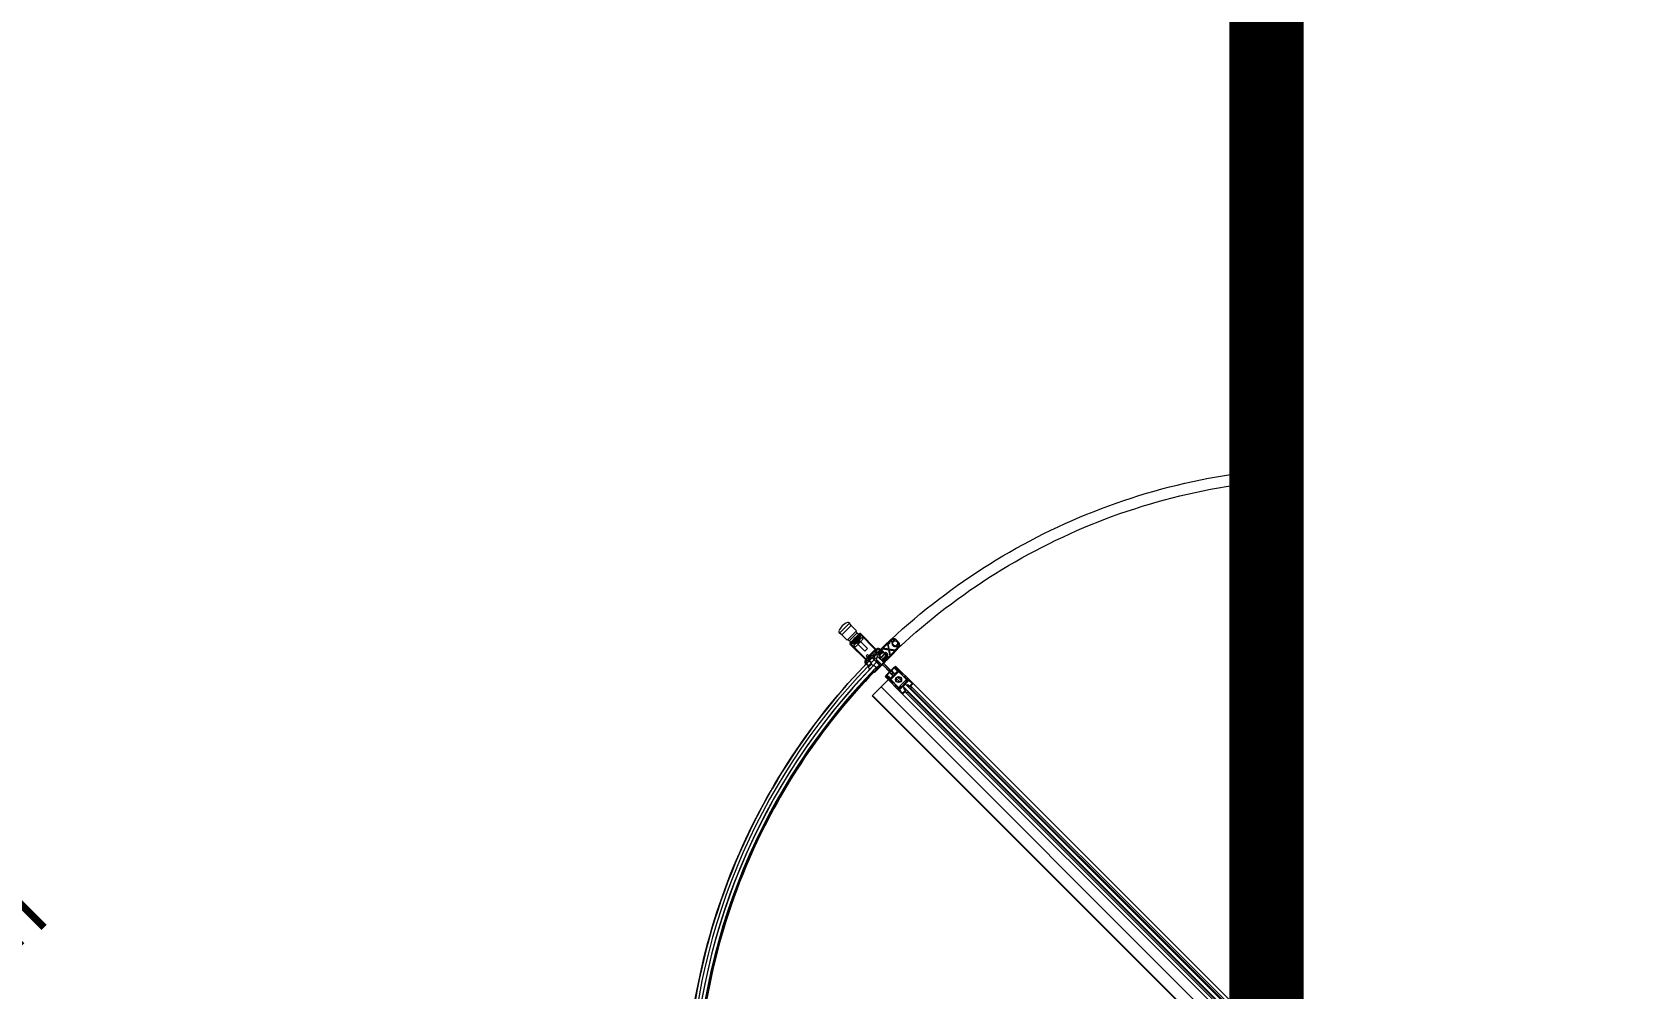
# Model space of a CAD drawing. Header units: millimetres. Extents: x 4459 to 18299, y -2909 to 3305.
# Drawn here: x 16619 to 17049.4, y 2435.4 to 2692.2 of the extents above; entities that cross this region are included whole.
import ezdxf
from ezdxf.xclip import XClip

# ---------------------------------------------------------------- set-up
doc = ezdxf.new("R2010")
doc.units = ezdxf.units.MM
doc.header["$LTSCALE"] = 5
doc.header["$XCLIPFRAME"] = 0
doc.layers.add('141125_RT1$0$LP-AREA_POLYLINE', color=7, linetype='Continuous', lineweight=5)
doc.layers.add('141125_RT1$0$xref_4_vitrin_kaplama$0$LP-WINDOW', color=6, linetype='Continuous', lineweight=0)
doc.layers.add('LP-UNIT_LINE', color=170, linetype='Continuous')
doc.styles.add('TEXT-500', font='arial.ttf', dxfattribs={"height": 1.25})

# ---------------------------------------------------------------- blocks, each defined once
blk = doc.blocks.new('141125_RT1$0$doner kapı')
at = {"layer": '141125_RT1$0$xref_4_vitrin_kaplama$0$LP-WINDOW'}
for p, q in [((1443277.6, 221228.4), (1443304.5, 221255.3)), ((1443284.4, 221223.8), (1443309.1, 221248.6)), ((1443304.4, 221255.4), (1443304.5, 221255.3)), ((1443309.1, 221248.6), (1443304.5, 221255.3)), ((1443309.1, 221248.6), (1443323.2, 221234.4)), ((1443277.6, 221228.5), (1443277.6, 221228.4)), ((1443284.4, 221223.8), (1443277.6, 221228.4)), ((1443284.4, 221223.8), (1443298.5, 221209.7)), ((1443298.5, 221209.7), (1443323.2, 221234.4)), ((1443300.1, 221211.3), (1443303.6, 221207.8)), ((1443303.6, 221207.8), (1443325.2, 221229.3)), ((1443304, 221208.1), (1443308.2, 221203.9)), ((1443305.2, 221200.9), (1443307.3, 221203)), ((1443305.2, 221200.9), (1443306.6, 221199.4)), ((1443334.2, 221227), (1443305.9, 221198.7)), ((1443307.9, 221204.2), (1443305.9, 221202.3)), ((1443306.3, 221201.9), (1443305.9, 221202.3)), ((1443330, 221225.6), (1443307.3, 221203)), ((1443308.8, 221198.7), (1443334.2, 221224.2)), ((1443311, 221201), (1443312.5, 221199.6)), ((1443312.5, 221199.6), (1443321.8, 221209)), ((1443313.3, 221200.5), (1443315.5, 221198.4)), ((1443315.5, 221198.4), (1443334.6, 221217.5)), ((1443316.5, 221195.2), (1443323.6, 221202.3)), ((1443316.7, 221212.6), (1443320.3, 221216.3)), ((1443316.7, 221212.6), (1443316.8, 221212.5)), ((1443317, 221213.5), (1443317, 221213.5)), ((1443317.2, 221200.1), (1443319.4, 221198)), ((1443317.9, 221214.7), (1443318.1, 221214.5)), ((1443318.5, 221215), (1443318, 221214.4)), ((1443318.3, 221215.1), (1443318.4, 221214.9)), ((1443319.5, 221215.9), (1443319.5, 221215.9)), ((1443320.3, 221216.3), (1443320.5, 221216.1)), ((1443320.4, 221210.4), (1443322.9, 221207.9)), ((1443321.7, 221232.9), (1443325.2, 221229.3)), ((1443322.5, 221212.5), (1443325, 221210.1)), ((1443322.9, 221207.9), (1443325, 221210.1)), ((1443323.4, 221208), (1443322.9, 221207.9)), ((1443324.9, 221209.5), (1443323.4, 221208)), ((1443324.3, 221203), (1443323.6, 221202.3)), ((1443323.6, 221202.3), (1443325.7, 221200.1)), ((1443324, 221211.1), (1443333.3, 221220.5)), ((1443324.3, 221203), (1443330, 221208.6)), ((1443324.8, 221229), (1443329.1, 221224.7)), ((1443324.9, 221209.5), (1443325, 221210.1)), ((1443326.4, 221200.9), (1443325.7, 221200.1)), ((1443326.4, 221200.9), (1443332.1, 221206.5)), ((1443328.9, 221199.8), (1443327.1, 221201.6)), ((1443328.7, 221225.1), (1443330.7, 221227)), ((1443328.9, 221199.8), (1443333.1, 221204)), ((1443330, 221225.6), (1443332.1, 221227.7)), ((1443330.7, 221209.3), (1443330, 221208.6)), ((1443331, 221226.7), (1443330.7, 221227)), ((1443330.7, 221209.3), (1443337.7, 221216.4)), ((1443330.7, 221209.3), (1443332.8, 221207.2)), ((1443331.4, 221205.8), (1443333.1, 221204)), ((1443331.9, 221221.9), (1443333.3, 221220.5)), ((1443332.1, 221227.7), (1443333.5, 221226.3)), ((1443332.8, 221207.2), (1443332.1, 221206.5)), ((1443332.4, 221219.6), (1443334.6, 221217.5)), ((1443332.8, 221215.7), (1443334.9, 221213.6)), ((1443333.1, 221204), (1443341.6, 221212.5)), ((1443376.6, 221184.6), (1443334.2, 221227)), ((1443334.2, 221224.2), (1443373.8, 221184.6)), ((1443334.6, 221205.5), (1443352.9, 221187.1)), ((1443337.7, 221216.4), (1443341.6, 221212.5)), ((1443415.8, 221210.7), (1443398.9, 221195.3)), ((1443408.5, 221201.4), (1443413.5, 221205.9)), ((1443411.4, 221185.1), (1443408.5, 221201.4)), ((1443413.5, 221205.9), (1443419.4, 221204.3)), ((1443415.2, 221207.5), (1443417.1, 221209.2)), ((1443420.4, 221206.1), (1443415.2, 221207.5)), ((1443436.7, 221203.3), (1443429.6, 221210.4)), ((1443305.9, 221198.7), (1443348.3, 221156.3)), ((1443348.3, 221159.1), (1443308.8, 221198.7)), ((1443316.5, 221195.2), (1443320.4, 221191.3)), ((1443320.4, 221191.3), (1443328.9, 221199.8)), ((1443327.5, 221198.4), (1443345.9, 221180)), ((1443345.9, 221180), (1443352.9, 221187.1)), ((1443378.2, 221185.9), (1443347.1, 221154.8)), ((1443348.3, 221156.3), (1443376.6, 221184.6)), ((1443373.8, 221184.6), (1443348.3, 221159.1)), ((1443348.5, 221153.3), (1443352.7, 221157.6)), ((1443349.8, 221166.9), (1443353.3, 221170.5)), ((1443349.8, 221167.6), (1443352.6, 221170.5)), ((1443349.8, 221167.6), (1443349.8, 221166.9)), ((1443349.8, 221166.9), (1443352.9, 221163.7)), ((1443352.6, 221170.5), (1443353.3, 221170.5)), ((1443352.7, 221157.6), (1443355.2, 221155.1)), ((1443353.3, 221170.5), (1443356.5, 221167.3)), ((1443354.4, 221162.3), (1443354.5, 221162.2)), ((1443354.9, 221158.3), (1443363.5, 221167)), ((1443358, 221155.1), (1443354.9, 221158.3)), ((1443355.9, 221157.7), (1443355, 221158.5)), ((1443357.9, 221165.9), (1443358, 221165.7)), ((1443358.9, 221157.9), (1443358.9, 221157.9)), ((1443360.3, 221159.3), (1443360.6, 221159.1)), ((1443361.1, 221159.7), (1443360.9, 221159.9)), ((1443362.5, 221164.3), (1443361.7, 221165.2)), ((1443362.3, 221161.4), (1443362.3, 221161.4)), ((1443370.9, 221156.5), (1443365.5, 221161.8)), ((1443366.3, 221167), (1443368.7, 221164.6)), ((1443367.2, 221170.7), (1443369.3, 221172.8)), ((1443371.8, 221166.1), (1443367.2, 221170.7)), ((1443368.7, 221164.6), (1443370.9, 221156.4)), ((1443369.3, 221172.8), (1443373.9, 221168.2)), ((1443373.1, 221161.3), (1443371.8, 221166.1)), ((1443373.1, 221176.5), (1443374.7, 221178.1)), ((1443375.4, 221171.3), (1443373.1, 221173.7)), ((1443375, 221159.3), (1443373.1, 221161.3)), ((1443373.9, 221168.2), (1443378.8, 221166.9)), ((1443374.7, 221178.1), (1443377.8, 221174.9)), ((1443380.7, 221165), (1443375, 221159.3)), ((1443375.4, 221180.2), (1443379.6, 221184.5)), ((1443377.8, 221177.7), (1443375.4, 221180.2)), ((1443383.6, 221169.1), (1443375.4, 221171.3)), ((1443375.5, 221155.3), (1443377.4, 221157.1)), ((1443377.4, 221157.1), (1443389, 221145.5)), ((1443378.5, 221178.4), (1443377.8, 221177.7)), ((1443377.8, 221174.9), (1443379.2, 221176.3)), ((1443379.6, 221177.4), (1443378.5, 221178.4)), ((1443378.8, 221166.9), (1443380.7, 221165)), ((1443378.9, 221176.7), (1443379.6, 221177.4)), ((1443379.2, 221176.3), (1443378.9, 221176.7)), ((1443383.5, 221177), (1443380.7, 221174.2)), ((1443380.7, 221174.2), (1443384.9, 221170)), ((1443382.1, 221178.4), (1443381.9, 221176.1)), ((1443381.9, 221176.1), (1443382.4, 221175.5)), ((1443398.9, 221195.3), (1443382.1, 221178.4)), ((1443382.4, 221175.5), (1443383.6, 221177)), ((1443382.9, 221162.6), (1443384.7, 221164.5)), ((1443394.6, 221151), (1443382.9, 221162.6)), ((1443383.1, 221174.6), (1443384.6, 221176)), ((1443386, 221171.7), (1443383.1, 221174.6)), ((1443384.2, 221184.1), (1443383.5, 221183.4)), ((1443383.5, 221183.4), (1443384.6, 221182.3)), ((1443384.6, 221176), (1443383.5, 221177)), ((1443384.6, 221175.9), (1443383.5, 221174.8)), ((1443383.5, 221174.8), (1443386.8, 221174.2)), ((1443383.6, 221177), (1443384.6, 221175.9)), ((1443389.1, 221163.6), (1443383.6, 221169.1)), ((1443383.8, 221184.5), (1443384.2, 221184.1)), ((1443384.9, 221170), (1443383.8, 221168.9)), ((1443383.8, 221168.9), (1443385.3, 221167.5)), ((1443384.6, 221182.3), (1443385.3, 221183)), ((1443384.7, 221164.5), (1443387.4, 221161.8)), ((1443386.2, 221176.7), (1443385.2, 221177.7)), ((1443387.3, 221183.8), (1443385.3, 221185.9)), ((1443385.3, 221183), (1443385.9, 221182.4)), ((1443385.3, 221167.5), (1443387.7, 221170)), ((1443385.9, 221182.4), (1443387.3, 221183.8)), ((1443393, 221178.8), (1443386, 221171.7)), ((1443398.3, 221172.8), (1443386, 221160.4)), ((1443386, 221160.4), (1443386.5, 221159.8)), ((1443386.5, 221159.8), (1443398.9, 221172.2)), ((1443399.4, 221171.7), (1443386.6, 221158.9)), ((1443386.9, 221179.4), (1443387.9, 221178.4)), ((1443387.2, 221170.5), (1443393.9, 221177.2)), ((1443387.7, 221170), (1443387.2, 221170.5)), ((1443387.3, 221174.3), (1443390.3, 221177.3)), ((1443387.4, 221161.8), (1443389.1, 221163.6)), ((1443387.6, 221181.1), (1443392.8, 221186.4)), ((1443388.7, 221180), (1443387.6, 221181.1)), ((1443390.2, 221183.7), (1443387.7, 221181.3)), ((1443387.7, 221181.3), (1443388.8, 221180.2)), ((1443389.9, 221181.1), (1443388.7, 221180)), ((1443388.8, 221180.2), (1443390.2, 221181.6)), ((1443390.4, 221177.8), (1443389.9, 221181.1)), ((1443402.9, 221168.2), (1443390.1, 221155.4)), ((1443410, 221163.9), (1443390.2, 221183.7)), ((1443390.2, 221181.6), (1443393, 221178.8)), ((1443403.5, 221167.6), (1443391.1, 221155.2)), ((1443392.2, 221154.2), (1443396.4, 221158.4)), ((1443392.8, 221186.4), (1443409.7, 221183.4)), ((1443395.5, 221157.2), (1443393.7, 221155.5)), ((1443393.9, 221177.2), (1443398.3, 221172.8)), ((1443394.6, 221188.1), (1443400.3, 221193.8)), ((1443409.3, 221185.5), (1443394.6, 221188.1)), ((1443399.5, 221153.2), (1443395.5, 221157.2)), ((1443396.4, 221158.4), (1443399.4, 221155.5)), ((1443398, 221159.7), (1443405.1, 221166.8)), ((1443400.8, 221156.9), (1443398, 221159.7)), ((1443398.9, 221172.2), (1443403.5, 221167.6)), ((1443400.2, 221175.7), (1443399.2, 221174.7)), ((1443400.3, 221193.8), (1443406.8, 221199.8)), ((1443400.4, 221160.6), (1443401, 221157.2)), ((1443403.6, 221164), (1443400.6, 221161)), ((1443402.2, 221158.3), (1443400.8, 221156.9)), ((1443400.8, 221154.8), (1443403.3, 221157.2)), ((1443401, 221157.2), (1443402.2, 221158.4)), ((1443403.2, 221157.3), (1443401.8, 221156.2)), ((1443402.2, 221158.4), (1443403.2, 221157.3)), ((1443403.3, 221157.2), (1443402.2, 221158.3)), ((1443404, 221158.9), (1443403, 221159.9)), ((1443403.3, 221175.4), (1443403.3, 221175.4)), ((1443407.4, 221163.6), (1443404, 221164.2)), ((1443405.2, 221173.5), (1443404.7, 221174)), ((1443404.7, 221155.8), (1443421.5, 221172.6)), ((1443404.7, 221161.6), (1443405.7, 221160.6)), ((1443405.1, 221166.8), (1443407.9, 221163.9)), ((1443406.9, 221169), (1443405.9, 221168)), ((1443406.3, 221162.5), (1443407.4, 221163.6)), ((1443407.4, 221161.3), (1443406.3, 221162.5)), ((1443407.9, 221163.9), (1443406.5, 221162.5)), ((1443406.5, 221162.5), (1443407.5, 221161.5)), ((1443406.6, 221172.1), (1443406.6, 221172.1)), ((1443406.8, 221199.8), (1443409.3, 221185.5)), ((1443412.6, 221166.6), (1443407.4, 221161.3)), ((1443407.5, 221161.5), (1443410, 221163.9)), ((1443409.7, 221183.4), (1443412.6, 221166.6)), ((1443427.6, 221182.3), (1443411.4, 221185.1)), ((1443411.8, 221183), (1443426, 221180.5)), ((1443414.4, 221168.3), (1443411.8, 221183)), ((1443420.1, 221174), (1443414.4, 221168.3)), ((1443426, 221180.5), (1443420.1, 221174)), ((1443421.5, 221172.6), (1443437.6, 221190.3)), ((1443432.2, 221187.3), (1443427.6, 221182.3)), ((1443430.6, 221193.1), (1443432.2, 221187.3)), ((1443433.8, 221189), (1443432.4, 221194.2)), ((1443435.5, 221190.9), (1443433.8, 221189)), ((1443347.1, 221147.7), (1443349.1, 221145.6)), ((1443348.8, 221148.7), (1443348.5, 221149.1)), ((1443348.6, 221150.5), (1443348.9, 221149.8)), ((1443349.6, 221149.4), (1443348.8, 221148.7)), ((1443351.8, 221155.1), (1443348.9, 221152.2)), ((1443349.1, 221145.6), (1443350.5, 221147)), ((1443349.2, 221149.7), (1443349.4, 221149.9)), ((1443350.8, 221147.2), (1443349.2, 221145.6)), ((1443349.2, 221145.6), (1443356.3, 221138.5)), ((1443349.4, 221151.3), (1443352.6, 221154.5)), ((1443352.9, 221147.9), (1443349.4, 221151.3)), ((1443349.4, 221149.9), (1443350.9, 221148.5)), ((1443350.6, 221148.4), (1443349.6, 221149.4)), ((1443349.9, 221147.7), (1443350.6, 221148.4)), ((1443350.5, 221147), (1443349.9, 221147.7)), ((1443350.9, 221148.5), (1443350.2, 221147.8)), ((1443350.2, 221147.8), (1443350.8, 221147.2)), ((1443350.6, 221145.6), (1443352.9, 221147.9)), ((1443355.2, 221141), (1443350.6, 221145.6)), ((1443352.6, 221154.5), (1443356.1, 221151)), ((1443354.2, 221155), (1443353.5, 221155.4)), ((1443354, 221154.5), (1443354.3, 221154.7)), ((1443355.5, 221153.1), (1443354, 221154.5)), ((1443354.9, 221139.9), (1443354.1, 221139.2)), ((1443354.1, 221139.2), (1443358.4, 221130.7)), ((1443355.2, 221155.1), (1443354.5, 221154.4)), ((1443354.5, 221154.4), (1443355.6, 221153.3)), ((1443357, 221137.8), (1443354.9, 221139.9)), ((1443356.6, 221142.4), (1443355.2, 221141)), ((1443356.2, 221153.8), (1443355.5, 221153.1)), ((1443355.6, 221153.3), (1443356.3, 221154)), ((1443356.1, 221151), (1443358.4, 221153.3)), ((1443356.8, 221153.2), (1443356.2, 221153.8)), ((1443356.3, 221154), (1443356.6, 221153.7)), ((1443356.3, 221138.5), (1443357.7, 221139.9)), ((1443356.6, 221153.7), (1443358, 221155.1)), ((1443357.7, 221141.3), (1443356.6, 221142.4)), ((1443358.4, 221154.8), (1443356.8, 221153.2)), ((1443364, 221144.9), (1443357, 221137.8)), ((1443357, 221140.6), (1443357.7, 221141.3)), ((1443357.7, 221139.9), (1443357, 221140.6)), ((1443364.8, 221148.4), (1443358.4, 221154.8)), ((1443358.4, 221153.3), (1443363, 221148.7)), ((1443358.4, 221130.7), (1443368.3, 221140.6)), ((1443363, 221148.7), (1443361.6, 221147.3)), ((1443361.6, 221147.3), (1443362.6, 221146.3)), ((1443362.6, 221146.3), (1443364.8, 221148.4)), ((1443368.3, 221140.6), (1443364, 221144.9)), ((1443373.9, 221133.5), (1443367.6, 221127.2)), ((1443367.6, 221127.2), (1443371.1, 221123.6)), ((1443376.1, 221135.6), (1443369.9, 221141.7)), ((1443372.5, 221126.5), (1443370.4, 221124.3)), ((1443370.4, 221124.3), (1443371.8, 221122.9)), ((1443370.9, 221156.4), (1443376.4, 221150.9)), ((1443371.1, 221123.6), (1443377.5, 221130)), ((1443371.8, 221122.9), (1443402.2, 221153.3)), ((1443372.7, 221126.3), (1443372.5, 221126.5)), ((1443399.5, 221153.2), (1443372.7, 221126.3)), ((1443377.5, 221130), (1443373.9, 221133.5)), ((1443378.2, 221152.6), (1443375.5, 221155.3)), ((1443376.4, 221150.9), (1443378.2, 221152.6)), ((1443377.6, 221149.8), (1443376.5, 221150.9)), ((1443382.5, 221144.9), (1443377.6, 221149.8)), ((1443381.1, 221153.4), (1443379.9, 221152.3)), ((1443379.9, 221152.3), (1443383.5, 221148.7)), ((1443379.9, 221151.6), (1443379.9, 221152.3)), ((1443382.8, 221148.7), (1443379.9, 221151.6)), ((1443382.9, 221144.6), (1443382.5, 221144.9)), ((1443382.8, 221148.7), (1443383.5, 221148.7)), ((1443384.6, 221146.3), (1443382.8, 221144.5)), ((1443382.8, 221144.5), (1443386.8, 221140.5)), ((1443384.6, 221149.9), (1443383.5, 221148.7)), ((1443387.2, 221143.6), (1443384.6, 221146.3)), ((1443386.8, 221140.5), (1443399.5, 221153.2)), ((1443389, 221145.5), (1443387.2, 221143.6)), ((1443391.1, 221155.2), (1443392.2, 221154.2)), ((1443394.8, 221148.7), (1443391.3, 221145.2)), ((1443391.3, 221145.2), (1443414.6, 221123.3)), ((1443393.7, 221155.5), (1443396.4, 221152.8)), ((1443396.4, 221152.8), (1443394.6, 221151)), ((1443416.7, 221125.4), (1443394.8, 221148.7)), ((1443412.2, 221124.5), (1443394.9, 221141.8)), ((1443398.2, 221145.1), (1443415.6, 221127.8)), ((1443399.4, 221155.5), (1443398.3, 221154.4)), ((1443398.3, 221154.4), (1443399.5, 221153.2)), ((1443402.2, 221153.3), (1443400.8, 221154.8)), ((1443401.8, 221156.2), (1443402.4, 221155.6)), ((1443412.7, 221124.9), (1443402.1, 221114.3)), ((1443402.1, 221114.3), (1443404.4, 221111.9)), ((1443402.4, 221155.6), (1443404.7, 221155.8)), ((1443403.8, 221113.9), (1443404.5, 221114.6)), ((1443404.5, 221114.6), (1443406.1, 221113.1)), ((1443405.5, 221115.6), (1443412, 221122.1)), ((1443408.1, 221113), (1443405.5, 221115.6)), ((1443436.5, 221128.9), (1443411.1, 221103.5)), ((1443412, 221122.1), (1443416.5, 221117.7)), ((1443413.6, 221124), (1443412.7, 221124.9)), ((1443412.8, 221102.4), (1443437.6, 221127.2)), ((1443412.8, 221123.2), (1443413.6, 221124)), ((1443417, 221118.9), (1443412.8, 221123.2)), ((1443413.6, 221124), (1443414.4, 221123.1)), ((1443414.6, 221123.3), (1443413.9, 221122.6)), ((1443413.9, 221122.6), (1443417.4, 221119)), ((1443425.7, 221138), (1443415.1, 221127.4)), ((1443415.1, 221127.4), (1443416.1, 221126.4)), ((1443415.2, 221103.3), (1443436.7, 221124.8)), ((1443416.1, 221126.4), (1443416.8, 221127.2)), ((1443416.1, 221126.4), (1443416.9, 221125.6)), ((1443420.9, 221113.3), (1443416.5, 221117.7)), ((1443417.4, 221126.1), (1443416.7, 221125.4)), ((1443416.8, 221127.2), (1443421.1, 221123)), ((1443421.1, 221123), (1443417, 221118.9)), ((1443421, 221122.6), (1443417.4, 221126.1)), ((1443417.4, 221119), (1443421, 221122.6)), ((1443417.9, 221128), (1443424.6, 221134.7)), ((1443422.3, 221123.5), (1443417.9, 221128)), ((1443417.9, 221117.7), (1443422.3, 221122.1)), ((1443418.1, 221117.9), (1443421.8, 221114.2)), ((1443418.4, 221118.1), (1443422, 221114.4)), ((1443421.9, 221121.7), (1443425.6, 221118)), ((1443422.1, 221121.9), (1443425.8, 221118.2)), ((1443422.3, 221123.5), (1443426.7, 221119.1)), ((1443427, 221131.9), (1443424.4, 221134.5)), ((1443424.6, 221134.7), (1443428.6, 221130.7)), ((1443425.4, 221135.5), (1443426.1, 221136.2)), ((1443426.9, 221133.9), (1443425.4, 221135.5)), ((1443427.9, 221135.4), (1443425.7, 221138)), ((1443425.7, 221138), (1443428.1, 221135.6)), ((1443426.1, 221136.2), (1443427.1, 221135.2)), ((1443429, 221136.5), (1443426.8, 221134.4)), ((1443426.8, 221134.4), (1443427.9, 221133.3)), ((1443426.9, 221133.9), (1443427.1, 221133.9)), ((1443428.4, 221139.9), (1443427, 221138.5)), ((1443427, 221138.5), (1443429, 221136.5)), ((1443427.5, 221133.9), (1443426.9, 221133.9)), ((1443427.6, 221131.7), (1443427, 221131.9)), ((1443427, 221131.9), (1443433.2, 221125.7)), ((1443427.1, 221135.2), (1443427.7, 221135.2)), ((1443427.1, 221135.2), (1443427.4, 221134.9)), ((1443427.1, 221133.9), (1443427.1, 221133.9)), ((1443427.7, 221133.7), (1443427.5, 221133.9)), ((1443427.7, 221135.2), (1443427.9, 221135.4)), ((1443428.4, 221133.7), (1443427.7, 221133.7)), ((1443427.9, 221133.3), (1443430, 221135.4)), ((1443475.4, 221092.9), (1443428.4, 221139.9)), ((1443429.2, 221131.1), (1443428.8, 221133.3)), ((1443428.9, 221132.9), (1443429.1, 221132.9)), ((1443429.4, 221132.7), (1443434.9, 221127.3)), ((1443430, 221135.4), (1443436.5, 221128.9)), ((1443457.9, 221103.6), (1443436.7, 221124.8)), ((1443437.6, 221127.2), (1443439.7, 221125.1)), ((1443439.7, 221125.1), (1443438.1, 221123.5)), ((1443438.1, 221123.5), (1443439.5, 221122)), ((1443439.5, 221122), (1443441.1, 221123.6)), ((1443444.1, 221117.5), (1443439.5, 221122)), ((1443441.1, 221123.6), (1443445.7, 221119)), ((1443445.7, 221119), (1443444.1, 221117.5)), ((1443444.1, 221117.5), (1443449.8, 221111.8)), ((1443366.5, 221061), (1443389.3, 221083.9)), ((1443406.6, 221101.1), (1443389.3, 221083.9)), ((1444521, 219952.1), (1443389.3, 221083.9)), ((1443401.5, 221113), (1443400.1, 221111.6)), ((1443400.1, 221111.6), (1443447.1, 221064.6)), ((1443403.5, 221111.1), (1443401.5, 221113)), ((1443405.6, 221113.2), (1443403.5, 221111.1)), ((1443404.7, 221113), (1443403.8, 221113.9)), ((1443404.4, 221111.9), (1443404.7, 221112.3)), ((1443404.6, 221110), (1443406.7, 221112.1)), ((1443411.1, 221103.5), (1443404.6, 221110)), ((1443404.7, 221112.3), (1443404.7, 221113)), ((1443404.7, 221113), (1443404.8, 221112.9)), ((1443404.8, 221112.9), (1443404.8, 221112.4)), ((1443404.8, 221112.9), (1443405.1, 221112.6)), ((1443406.7, 221112.1), (1443405.6, 221113.2)), ((1443406.1, 221113.1), (1443406.1, 221112.9)), ((1443406.1, 221112.9), (1443406.8, 221112.2)), ((1443406.1, 221112.7), (1443406.1, 221112.9)), ((1443406.3, 221111.7), (1443406.3, 221111.7)), ((1443406.5, 221111.3), (1443412.7, 221105.1)), ((1443406.6, 221101.1), (1443407.5, 221102)), ((1443407.1, 221111.1), (1443406.7, 221111.2)), ((1443406.8, 221112.2), (1443407.1, 221110.9)), ((1443408.6, 221103.1), (1443407.5, 221102)), ((1443408.6, 221111.3), (1443408.1, 221113)), ((1443408.3, 221112.5), (1443409.3, 221111.5)), ((1443408.9, 221110.8), (1443408.6, 221110.8)), ((1443409.3, 221111.5), (1443414.2, 221106.6)), ((1443415, 221100.3), (1443412.8, 221102.4)), ((1443416.5, 221101.9), (1443415, 221100.3)), ((1443415.2, 221103.3), (1443436.4, 221082.1)), ((1443416.4, 221098.9), (1443418, 221100.5)), ((1443421, 221094.3), (1443416.4, 221098.9)), ((1443418, 221100.5), (1443416.5, 221101.9)), ((1443422.6, 221095.9), (1443418, 221100.5)), ((1443422.6, 221095.9), (1443421, 221094.3)), ((1443428.2, 221090.2), (1443422.6, 221095.9)), ((1443426.6, 221088.6), (1443428.2, 221090.2)), ((1443431.2, 221084), (1443426.6, 221088.6)), ((1443432.8, 221085.6), (1443428.2, 221090.2)), ((1443430.1, 221106.3), (1443439.4, 221097.1)), ((1443432.8, 221085.6), (1443431.2, 221084)), ((1443432.6, 221082.6), (1443434.2, 221084.2)), ((1443437.6, 221077.7), (1443432.6, 221082.6)), ((1443434.2, 221084.2), (1443432.8, 221085.6)), ((1443433.7, 221109.9), (1443442.9, 221100.6)), ((1443439.2, 221079.3), (1443434.2, 221084.2)), ((1443436.4, 221082.1), (1443438.6, 221084.4)), ((1443436.4, 221082.1), (1443439.2, 221079.3)), ((1443441.5, 221081.6), (1443437.6, 221077.7)), ((1443438.6, 221075.9), (1443464.1, 221101.4)), ((1443440.1, 221085.8), (1443438.6, 221084.4)), ((1443438.6, 221084.4), (1443441.5, 221081.6)), ((1443447.1, 221067.4), (1443438.6, 221075.9)), ((1443440.1, 221085.8), (1443454.2, 221100)), ((1443442.9, 221083), (1443440.1, 221085.8)), ((1443457, 221097.1), (1443442.9, 221083)), ((1443453.2, 221073.5), (1443447.1, 221067.4)), ((1443447.1, 221064.6), (1443455.6, 221073.1)), ((1443455.2, 221091), (1443449, 221084.8)), ((1443449, 221084.8), (1444571.2, 219962.7)), ((1443452.1, 221081.6), (1443449.6, 221079.1)), ((1443449.6, 221079.1), (1443455.6, 221073.1)), ((1443449.8, 221111.8), (1443451.4, 221113.4)), ((1443454.4, 221107.2), (1443449.8, 221111.8)), ((1443451.4, 221113.4), (1443456, 221108.8)), ((1443462.7, 221071), (1443452.1, 221081.6)), ((1443453.1, 221074.4), (1443452.7, 221074)), ((1443452.7, 221074), (1443453.2, 221073.5)), ((1443454.3, 221074.4), (1443453.1, 221074.4)), ((1443455.6, 221073.1), (1443453.5, 221071)), ((1443455.6, 221101.4), (1443454.2, 221100)), ((1443454.2, 221100), (1443457, 221097.1)), ((1443455.6, 221073.1), (1443454.3, 221074.4)), ((1443456, 221108.8), (1443454.4, 221107.2)), ((1443454.4, 221107.2), (1443455.8, 221105.8)), ((1444577.4, 219968.8), (1443455.2, 221091)), ((1443455.6, 221101.4), (1443457.9, 221103.6)), ((1443458.4, 221098.5), (1443455.6, 221101.4)), ((1443455.8, 221105.8), (1443457.4, 221107.4)), ((1443460.7, 221100.8), (1443455.8, 221105.8)), ((1443457.4, 221107.4), (1443462.3, 221102.4)), ((1443460.7, 221100.8), (1443457.9, 221103.6)), ((1443462.3, 221102.4), (1443458.4, 221098.5)), ((1443460.9, 221090.4), (1443458.4, 221087.9)), ((1443458.4, 221087.9), (1443469.1, 221077.3)), ((1443466.9, 221084.4), (1443460.9, 221090.4)), ((1443464.1, 221101.4), (1443472.6, 221092.9)), ((1443466, 221087.3), (1443465.6, 221086.9)), ((1443465.6, 221086.9), (1443465.6, 221085.7)), ((1443465.6, 221085.7), (1443466.9, 221084.4)), ((1443466.5, 221086.8), (1443466, 221087.3)), ((1443472.6, 221092.9), (1443466.5, 221086.8)), ((1443466.9, 221084.4), (1443475.4, 221092.9)), ((1443469.1, 221086.5), (1443466.9, 221084.4)), ((1443470.5, 221085.1), (1443469.1, 221086.5)), ((1443469.1, 221077.3), (1443470.5, 221078.7)), ((1444568.6, 219977.8), (1443469.1, 221077.3)), ((1443470.5, 221078.7), (1443470.5, 221085.1)), ((1444576.4, 219979.2), (1443470.5, 221085.1)), ((1444570, 219979.2), (1443470.5, 221078.7)), ((1444584.2, 219984.1), (1443475.4, 221092.9)), ((1443366.2, 221060.7), (1443365.5, 221060)), ((1443365.5, 221060), (1443365.5, 221060)), ((1444497.2, 219928.3), (1443365.5, 221060)), ((1443366.2, 221060.7), (1443366.5, 221061)), ((1444498.2, 219929.3), (1443366.5, 221061)), ((1444555.9, 219955.9), (1443447.1, 221064.6)), ((1443453.5, 221071), (1443454.9, 221069.5)), ((1443454.9, 221069.5), (1443461.3, 221069.5)), ((1443454.9, 221069.5), (1444560.8, 219963.6)), ((1443461.3, 221069.5), (1443462.7, 221071)), ((1443461.3, 221069.5), (1444560.8, 219970)), ((1443462.7, 221071), (1444562.2, 219971.4)), ((1443054, 220662.4), (1443053.1, 220662.9)), ((1443053.5, 220663.8), (1443054.4, 220663.3))]:
    blk.add_line(p, q, dxfattribs=at)
for points in [[(1443317.5, 221214.3), (1443317.5, 221214.3), (1443317.5, 221214.3), (1443317.5, 221214.4), (1443317.6, 221214.4), (1443317.6, 221214.4), (1443317.6, 221214.5), (1443317.6, 221214.5), (1443317.7, 221214.5), (1443317.7, 221214.5), (1443317.7, 221214.6), (1443317.7, 221214.6), (1443317.7, 221214.6), (1443317.8, 221214.6), (1443317.8, 221214.6), (1443317.8, 221214.7), (1443317.8, 221214.7), (1443317.8, 221214.7), (1443317.8, 221214.7), (1443317.8, 221214.7), (1443317.9, 221214.7), (1443317.9, 221214.7), (1443317.9, 221214.7), (1443317.9, 221214.7), (1443317.9, 221214.7)], [(1443318, 221214.4), (1443318, 221214.4), (1443318, 221214.4), (1443318, 221214.4), (1443318, 221214.4), (1443318, 221214.4), (1443318, 221214.4), (1443318, 221214.4), (1443318, 221214.4), (1443318, 221214.4), (1443318, 221214.4), (1443318, 221214.4), (1443318, 221214.4), (1443318, 221214.4), (1443318, 221214.4), (1443318, 221214.4), (1443318, 221214.4), (1443318, 221214.4), (1443318, 221214.4), (1443318, 221214.4), (1443318, 221214.4), (1443318, 221214.4), (1443318, 221214.4), (1443318, 221214.4), (1443318, 221214.4)], [(1443318.3, 221215.1), (1443318.3, 221215.1), (1443318.3, 221215.1), (1443318.2, 221215.1), (1443318.2, 221215.1), (1443318.3, 221215.1), (1443318.3, 221215.1), (1443318.3, 221215.1), (1443318.3, 221215.1), (1443318.3, 221215.1), (1443318.3, 221215.2), (1443318.3, 221215.2), (1443318.3, 221215.2), (1443318.4, 221215.2), (1443318.4, 221215.2), (1443318.4, 221215.3), (1443318.4, 221215.3), (1443318.5, 221215.3), (1443318.5, 221215.3), (1443318.5, 221215.4), (1443318.5, 221215.4), (1443318.6, 221215.4), (1443318.6, 221215.4), (1443318.6, 221215.5), (1443318.7, 221215.5)], [(1443318.5, 221215), (1443318.5, 221215), (1443318.5, 221215), (1443318.5, 221215), (1443318.5, 221215), (1443318.5, 221215), (1443318.5, 221215), (1443318.5, 221215), (1443318.5, 221215), (1443318.5, 221215), (1443318.5, 221215), (1443318.5, 221215), (1443318.5, 221215), (1443318.5, 221215), (1443318.5, 221215), (1443318.5, 221215), (1443318.5, 221215), (1443318.5, 221215), (1443318.5, 221215), (1443318.5, 221215), (1443318.5, 221215), (1443318.5, 221215), (1443318.5, 221215), (1443318.5, 221215), (1443318.5, 221215)], [(1443404.6, 221174.5), (1443404.7, 221174.5), (1443404.7, 221174.5), (1443404.7, 221174.4), (1443404.7, 221174.4), (1443404.7, 221174.4), (1443404.7, 221174.4), (1443404.7, 221174.4), (1443404.8, 221174.4), (1443404.8, 221174.4), (1443404.8, 221174.4), (1443404.8, 221174.3), (1443404.8, 221174.3), (1443404.8, 221174.3), (1443404.8, 221174.3), (1443404.8, 221174.3), (1443404.8, 221174.3), (1443404.9, 221174.3), (1443404.9, 221174.3), (1443404.9, 221174.3), (1443404.9, 221174.3), (1443404.9, 221174.3), (1443404.9, 221174.3), (1443404.9, 221174.3), (1443404.9, 221174.3)], [(1443405.5, 221173.7), (1443405.5, 221173.7), (1443405.5, 221173.7), (1443405.5, 221173.7), (1443405.5, 221173.7), (1443405.5, 221173.6), (1443405.5, 221173.6), (1443405.5, 221173.6), (1443405.5, 221173.6), (1443405.5, 221173.6), (1443405.5, 221173.6), (1443405.5, 221173.6), (1443405.5, 221173.6), (1443405.6, 221173.6), (1443405.6, 221173.6), (1443405.6, 221173.6), (1443405.6, 221173.5), (1443405.6, 221173.5), (1443405.6, 221173.5), (1443405.6, 221173.5), (1443405.6, 221173.5), (1443405.7, 221173.5), (1443405.7, 221173.5), (1443405.7, 221173.4), (1443405.7, 221173.4)]]:
    blk.add_lwpolyline(points, dxfattribs=at)
for centre, radius in [((1444595.1, 219944.9), 1730), ((1444595.1, 219944.9), 1700), ((1443411.8, 221200), 0.5), ((1443411.8, 221200), 0.25), ((1443427.1, 221200.9), 6.5), ((1443440.3, 221195.6), 0.5), ((1443436.5, 221103.5), 8), ((1443436.5, 221103.5), 7), ((1443096.9, 220809.9), 0.5), ((1443096.9, 220809.9), 0.25)]:
    blk.add_circle(centre, radius, dxfattribs=at)
for centre, radius, start, end in [((1443313.9, 221219.1), 40.2, 111.5942, 158.4058), ((1443300.9, 221251.8), 5, 45, 111.5942), ((1443281.1, 221232), 5, 158.4058, 225), ((1443321.7, 221211.3), 5.18, 155.4385, 165.137), ((1443317.1, 221213.3), 0.166, 135, 155.4385), ((1443321.7, 221211.3), 5.18, 104.863, 114.5615), ((1443319.6, 221215.8), 0.166, 114.5615, 135), ((1443334.3, 221226.9), 0.5, 315, 201.4218), ((1443422.5, 221203.3), 10, 45, 132.4688), ((1443422.5, 221203.3), 8, 48.5503, 132.4688), ((1443427.1, 221200.9), 8.5, 155.8309, 294.1691), ((1443427.1, 221200.9), 8.5, 85.2795, 141.7563), ((1443427.1, 221200.9), 8.5, 308.2437, 4.7205), ((1443429.6, 221196.3), 8, 317.6666, 41.4497), ((1443429.6, 221196.3), 10, 323.6269, 45), ((1443306.1, 221198.6), 0.5, 68.5782, 315), ((1443357, 221158.9), 1.6, 227, 285.9903), ((1443355.2, 221165), 8, 285.9903, 297.1666), ((1444595.1, 219944.9), 1730, 135.2981, 135.6293), ((1443355.2, 221165), 7.99, 297.1963, 312.0224), ((1443355.2, 221165), 7.99, 317.9776, 332.8037), ((1443355.2, 221165), 8, 332.8334, 344.0097), ((1443361.4, 221163.2), 1.6, 344.0097, 43), ((1443364.9, 221165.5), 2, 45, 135), ((1443374.5, 221175.1), 2, 135, 225), ((1443376.8, 221184.5), 0.5, 201.4218, 225), ((1443376.8, 221184.5), 0.5, 45, 135), ((1443381.7, 221182.3), 5, 45, 135), ((1443381.7, 221182.3), 3, 45, 135), ((1443386, 221178.6), 1.2, 45, 225), ((1443387, 221177.6), 1.2, 225, 45), ((1443386.9, 221174.7), 0.5, 260, 315), ((1443390, 221177.7), 0.5, 315, 10), ((1443401.3, 221174.5), 1.6, 74.0097, 133), ((1443400.9, 221160.7), 0.5, 135, 190), ((1443399.5, 221168.3), 8, 62.6075, 74.0097), ((1443403.9, 221160.8), 1.2, 45, 225), ((1443403.1, 221175.3), 0.166, 45, 62.6075), ((1443404, 221163.7), 0.5, 80, 135), ((1443404.8, 221159.8), 1.2, 225, 45), ((1443406.5, 221171.9), 0.166, 27.3925, 45), ((1443399.5, 221168.3), 8, 15.9903, 27.3925), ((1443405.7, 221170.1), 1.6, 317, 15.9903), ((1444595.1, 219944.9), 1722, 136.1016, 179.0658), ((1444595.1, 219944.9), 1713, 135.2981, 179.6321), ((1444595.1, 219944.9), 1712.8, 135.6725, 179.4956), ((1444595.1, 219944.9), 1704, 135.6725, 179.4956), ((1444595.1, 219944.9), 1703, 136.0767, 179.0916), ((1444595.1, 219944.9), 1700, 136.0786, 155), ((1444595.1, 219944.9), 1730, 136.0599, 149.9834), ((1443350.6, 221151.2), 5, 135, 225), ((1443350.6, 221151.2), 3, 135, 225), ((1443349.9, 221151.1), 1.5, 135, 205), ((1443349.1, 221149.8), 0.2, 205, 315), ((1443352.8, 221154), 1.5, 65, 135), ((1444595.1, 219944.9), 1730, 135.77, 135.9191), ((1443354.1, 221154.9), 0.2, 315, 65), ((1444595.1, 219944.9), 1722, 135.732, 135.965), ((1444595.1, 219944.9), 1722, 135.2995, 135.6322), ((1444595.1, 219944.9), 1703, 135.3028, 135.7738), ((1444595.1, 219944.9), 1700, 135.3033, 135.7752), ((1443417.2, 221118.4), 1, 225, 315), ((1443421.6, 221122.8), 1, 315, 45), ((1443428.4, 221133.2), 0.5, 10, 90), ((1443428.8, 221131), 0.4, 225, 10), ((1443428.9, 221132.2), 0.75, 289.7231, 75), ((1443406.8, 221111.7), 0.5, 180, 260), ((1443407.9, 221111.1), 0.75, 195, 15), ((1443409, 221111.2), 0.4, 260, 45), ((1443468.7, 221071.3), 4.5, 31.7385, 58.2615), ((1443468.7, 221071.3), 4.5, 211.7385, 238.2615), ((1443497, 221043), 4.5, 211.7385, 238.2615), ((1443497, 221043), 4.5, 31.7385, 58.2615), ((1444595.1, 219944.9), 1730, 150.0166, 179.1058), ((1444595.1, 219944.9), 1730, 149.9917, 150.0083), ((1444595.1, 219944.9), 1700, 155.0337, 179.09), ((1444595.1, 219944.9), 1701, 155, 155.0337), ((1444595.1, 219944.9), 1700, 155, 155.0337)]:
    blk.add_arc(centre, radius, start, end, dxfattribs=at)
for centre, major_axis, ratio, start_param, end_param in [((1443321.6, 221211.3), (-1.25, 5.02), 0.985572, 0.707365, 0.89095), ((1443321.9, 221211.5), (-3.96, 3.32), 0.145095, 0.160008, 0.343593), ((1443321.4, 221211.1), (-3.32, 3.96), 0.145095, 5.939592, 6.123177), ((1443321.7, 221211.3), (5.02, -1.25), 0.985572, 2.250642, 2.434228), ((1443356.5, 221163.7), (5.28, 5.28), 0.778775, 4.656788, 4.76799), ((1443399.6, 221168.3), (5.22, -6.06), 0.996174, 1.738079, 1.948374), ((1443399.7, 221168.2), (5.14, 6.12), 0.006472, 5.979451, 6.189746), ((1443399.4, 221168.5), (6.12, 5.14), 0.006472, 0.093439, 0.303734), ((1443399.6, 221168.3), (6.06, -5.22), 0.996174, 1.193219, 1.403514)]:
    blk.add_ellipse(centre, major_axis=major_axis, ratio=ratio, start_param=start_param, end_param=end_param, dxfattribs=at)
blk = doc.blocks.new('141125_RT1$0$1b')
blk.add_blockref('141125_RT1$0$doner kapı', (-1433540.6, -255447.4, 0))
blk = doc.blocks.new('plan3')
at = {"layer": 'LP-UNIT_LINE', "color": 252, "lineweight": 100, "ltscale": 0.1, "const_width": 20, "elevation": 0}
blk.add_lwpolyline([(27603.18, -5413.89), (27603.18, -8043.77), (25002.79, -8043.77), (25002.79, -5413.89)], close=True, dxfattribs=at)
at = {"layer": '141125_RT1$0$LP-AREA_POLYLINE', "color": 1}
ref = blk.add_blockref('141125_RT1$0$1b', (26514.91, -2458.74, 0), dxfattribs=dict(at, xscale=0.1, yscale=0.1, zscale=0.1))
XClip(ref).set_block_clipping_path([(-15121.2760994773, -55113.8881636893), (10882.6560342088, -29551.521552127)])
at = {"ltscale": 0.05, "extrusion": (-8.20348e-09, 1.98464e-08, 1), "insert": (27114.7, -5810.3), "char_height": 18, "width": 368.7257, "attachment_point": 4, "text_direction": (0.706583, -0.70763, 0), "style": 'TEXT-500'}
blk.add_mtext('SHOPFRONT LINE', dxfattribs=at)

msp = doc.modelspace()

# ---------------------------------------------------------------- block references
msp.add_blockref('plan3', (-10653.09, 8411.55))

doc.saveas('drawing.dxf')
